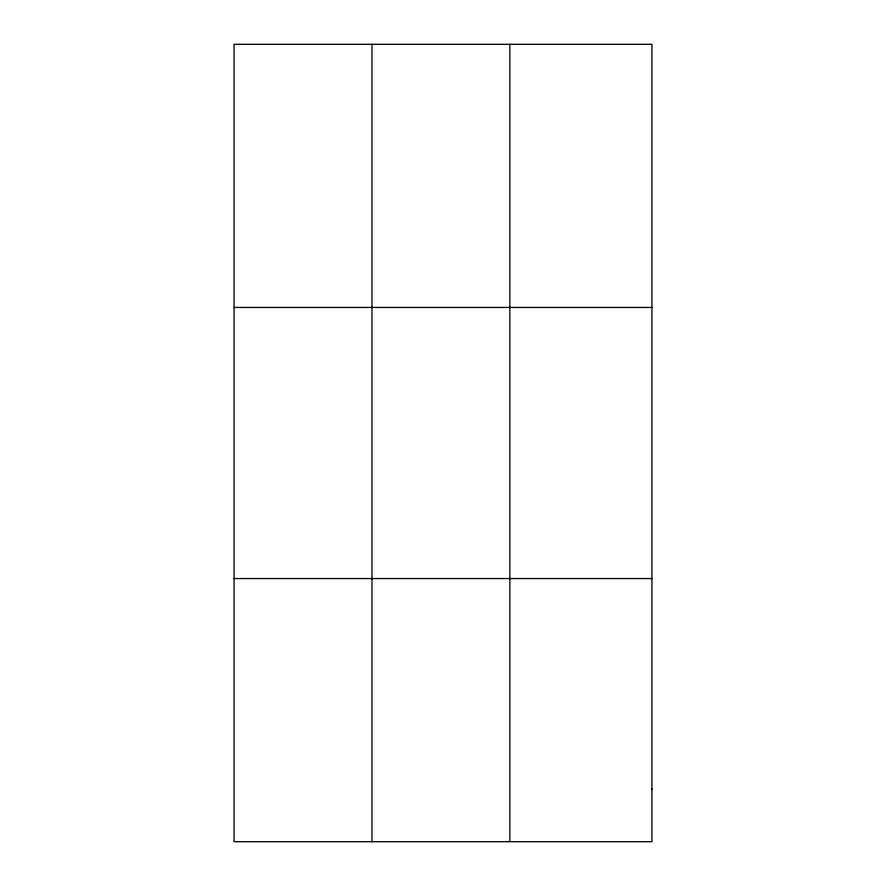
<?xml version="1.0" encoding="UTF-8"?>
<svg xmlns="http://www.w3.org/2000/svg" width="886" height="886" viewBox="0 0 886 886"><rect width="100%" height="100%" fill="white"/><g stroke="black" fill="none" stroke-linecap="round" stroke-linejoin="round"><path stroke-width="1.33" d="M371.965 841.7L371.965 44.3M509.86 841.7L509.86 44.3M234.07 307.442L651.93 307.442M234.07 578.558L651.93 578.558M651.93 789.072L651.93 841.7L234.07 841.7L234.07 44.3L651.93 44.3L651.93 789.072"/></g></svg>
